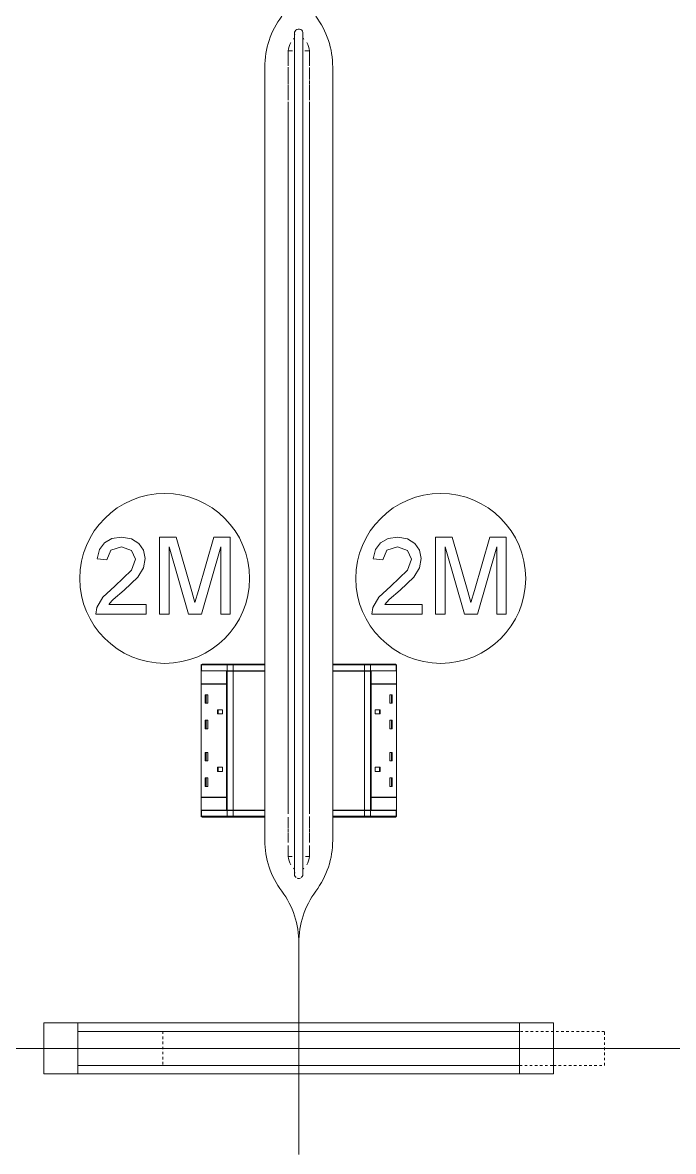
# Model space of a CAD drawing. Header units: millimetres. Extents: x 155927 to 295199, y -4084 to 97293.
# Drawn here: x 200926 to 201692, y 32705 to 34034 of the extents above; entities that cross this region are included whole.
import ezdxf

# ---------------------------------------------------------------- set-up
doc = ezdxf.new("R2010")
doc.units = ezdxf.units.MM
doc.header["$MEASUREMENT"] = 0
doc.linetypes.add('Dash', pattern=[6, 3, -3])
doc.layers.add('I-FURN', color=8, linetype='CONTINUOUS', lineweight=9)
doc.layers.add('I-FURN-HDLN', color=8, linetype='Dash', lineweight=9)

msp = doc.modelspace()

# ---------------------------------------------------------------- linework, layer by layer
at = {"layer": 'I-FURN'}
for p, q in [((201245.8, 34021.1), (201245.8, 34021.1)), ((201245.8, 34021.1), (201245.8, 34020.9)), ((201245.8, 34020.9), (201245.8, 34020.6)), ((201245.8, 34020.6), (201245.8, 34020.1)), ((201245.8, 34020.1), (201245.8, 34019.5)), ((201245.8, 34019.5), (201245.8, 34018.8)), ((201245.8, 34018.8), (201245.8, 34018)), ((201255.8, 34021), (201255.8, 34021.1)), ((201255.8, 34021.1), (201255.8, 34021.1)), ((201255.8, 34020.8), (201255.8, 34021)), ((201255.8, 34020.5), (201255.8, 34020.8)), ((201255.8, 34020), (201255.8, 34020.5)), ((201255.8, 34019.4), (201255.8, 34020)), ((201255.8, 34018.6), (201255.8, 34019.4)), ((201245.8, 34018), (201245.8, 34017)), ((201245.8, 34017), (201245.8, 34016)), ((201245.8, 34016), (201245.8, 34014.8)), ((201245.8, 34014.8), (201245.8, 34013.4)), ((201245.8, 34013.4), (201245.8, 34012)), ((201245.8, 34012), (201245.8, 34010.4)), ((201245.8, 34010.4), (201245.8, 34008.8)), ((201245.8, 34008.8), (201245.8, 34007)), ((201245.8, 34007), (201245.8, 34005.1)), ((201255.8, 34017.7), (201255.8, 34018.6)), ((201255.8, 34016.8), (201255.8, 34017.7)), ((201255.8, 34015.6), (201255.8, 34016.8)), ((201255.8, 34014.4), (201255.8, 34015.6)), ((201255.8, 34013.1), (201255.8, 34014.4)), ((201255.8, 34011.6), (201255.8, 34013.1)), ((201255.8, 34010), (201255.8, 34011.6)), ((201255.8, 34008.3), (201255.8, 34010)), ((201255.8, 34006.5), (201255.8, 34008.3)), ((201255.8, 34004.6), (201255.8, 34006.5)), ((201243.6, 34000.2), (201238.3, 34000.2)), ((201238.3, 33982.7), (201238.3, 34000.2)), ((201238.3, 33994.6), (201238.3, 33995.7)), ((201245.8, 34005.1), (201245.8, 34003.1)), ((201245.8, 34003.1), (201245.8, 34001.1)), ((201245.8, 34001.1), (201245.8, 33998.9)), ((201245.8, 33998.9), (201245.8, 33996.6)), ((201245.8, 33996.6), (201245.8, 33994.2)), ((201245.8, 33994.2), (201245.8, 33991.8)), ((201255.8, 34002.6), (201255.8, 34004.6)), ((201255.8, 34000.5), (201255.8, 34002.6)), ((201255.8, 33998.3), (201255.8, 34000.5)), ((201255.8, 33996), (201255.8, 33998.3)), ((201255.8, 33993.6), (201255.8, 33996)), ((201255.8, 33991.1), (201255.8, 33993.6)), ((201263.3, 34000.2), (201258.1, 34000.2)), ((201263.3, 34000.2), (201263.3, 33982.7)), ((201263.4, 33995.7), (201263.4, 33994.6)), ((201210.8, 33277.4), (201210.8, 33981.1)), ((201210.8, 33981.1), (201210.8, 33277.4)), ((201238.3, 33965.5), (201238.3, 33981.3)), ((201245.8, 33991.8), (201245.8, 33989.3)), ((201245.8, 33989.3), (201245.8, 33986.6)), ((201245.8, 33986.6), (201245.8, 33984)), ((201245.8, 33984), (201245.8, 33981.2)), ((201245.8, 33981.2), (201245.8, 33978.4)), ((201255.8, 33988.6), (201255.8, 33991.1)), ((201255.8, 33985.9), (201255.8, 33988.6)), ((201255.8, 33983.2), (201255.8, 33985.9)), ((201255.8, 33980.4), (201255.8, 33983.2)), ((201255.8, 33977.6), (201255.8, 33980.4)), ((201263.3, 33980.8), (201263.3, 33966.5)), ((201290.8, 33981.1), (201290.8, 33277.4)), ((201290.8, 33277.4), (201290.8, 33981.1)), ((201238.3, 33960.7), (201238.3, 33965.6)), ((201245.8, 33978.4), (201245.8, 33975.5)), ((201245.8, 33975.5), (201245.8, 33972.5)), ((201245.8, 33972.5), (201245.8, 33969.6)), ((201245.8, 33969.6), (201245.8, 33966.5)), ((201245.8, 33966.5), (201245.8, 33963.4)), ((201255.8, 33974.7), (201255.8, 33977.6)), ((201255.8, 33971.7), (201255.8, 33974.7)), ((201255.8, 33968.7), (201255.8, 33971.7)), ((201255.8, 33965.7), (201255.8, 33968.7)), ((201255.8, 33962.6), (201255.8, 33965.7)), ((201263.4, 33965.6), (201263.4, 33960.7)), ((201238.3, 33942.3), (201238.3, 33960)), ((201245.8, 33963.4), (201245.8, 33960.3)), ((201245.8, 33960.3), (201245.8, 33957.2)), ((201245.8, 33957.2), (201245.8, 33954)), ((201245.8, 33954), (201245.8, 33950.8)), ((201255.8, 33959.5), (201255.8, 33962.6)), ((201255.8, 33956.3), (201255.8, 33959.5)), ((201255.8, 33953.1), (201255.8, 33956.3)), ((201255.8, 33949.9), (201255.8, 33953.1)), ((201263.3, 33960), (201263.3, 33942.3)), ((201238.3, 33102.1), (201238.3, 33940.2)), ((201245.8, 33950.8), (201245.8, 33947.6)), ((201245.8, 33947.6), (201245.8, 33944.3)), ((201245.8, 33944.3), (201245.8, 33941.1)), ((201245.8, 33941.1), (201245.8, 33940.2)), ((201245.8, 33940.2), (201245.8, 33102.1)), ((201255.8, 33946.7), (201255.8, 33949.9)), ((201255.8, 33943.5), (201255.8, 33946.7)), ((201255.8, 33940.2), (201255.8, 33943.5)), ((201255.8, 33102.1), (201255.8, 33940.2)), ((201263.4, 33940.2), (201263.4, 33102.1)), ((201022.1, 33421.3), (201016.2, 33413.3)), ((201030.9, 33426.2), (201022.1, 33421.3)), ((201042.3, 33427.8), (201030.9, 33426.2)), ((201053.7, 33426), (201042.3, 33427.8)), ((201062.5, 33420.6), (201053.7, 33426)), ((201106.3, 33427.8), (201086.9, 33427.8)), ((201086.9, 33427.8), (201086.9, 33337.4)), ((201124.8, 33364.1), (201106.3, 33427.8)), ((201150.8, 33427.8), (201132.6, 33365.2)), ((201170.2, 33427.8), (201150.8, 33427.8)), ((201170.2, 33337.4), (201170.2, 33427.8)), ((201347.1, 33421.3), (201341.2, 33413.3)), ((201355.9, 33426.2), (201347.1, 33421.3)), ((201367.3, 33427.8), (201355.9, 33426.2)), ((201378.7, 33426), (201367.3, 33427.8)), ((201387.5, 33420.6), (201378.7, 33426)), ((201431.3, 33427.8), (201411.9, 33427.8)), ((201411.9, 33427.8), (201411.9, 33337.4)), ((201449.8, 33364.1), (201431.3, 33427.8)), ((201475.8, 33427.8), (201457.6, 33365.2)), ((201495.2, 33427.8), (201475.8, 33427.8)), ((201495.2, 33337.4), (201495.2, 33427.8)), ((201016.2, 33413.3), (201013.4, 33402.4)), ((201024.7, 33401), (201029.5, 33412.4)), ((201029.5, 33412.4), (201042, 33416.5)), ((201042, 33416.5), (201054, 33412.3)), ((201054, 33412.3), (201058.6, 33401.9)), ((201068.1, 33412.5), (201062.5, 33420.6)), ((201069.9, 33402.6), (201068.1, 33412.5)), ((201098.2, 33337.4), (201098.2, 33416.5)), ((201098.2, 33416.5), (201120.9, 33337.4)), ((201136.2, 33337.4), (201158.9, 33416.5)), ((201158.9, 33416.5), (201158.9, 33337.4)), ((201341.2, 33413.3), (201338.4, 33402.4)), ((201349.7, 33401), (201354.5, 33412.4)), ((201354.5, 33412.4), (201367, 33416.5)), ((201367, 33416.5), (201379, 33412.3)), ((201379, 33412.3), (201383.6, 33401.9)), ((201393.1, 33412.5), (201387.5, 33420.6)), ((201394.9, 33402.6), (201393.1, 33412.5)), ((201423.2, 33337.4), (201423.2, 33416.5)), ((201423.2, 33416.5), (201445.9, 33337.4)), ((201461.2, 33337.4), (201483.9, 33416.5)), ((201483.9, 33416.5), (201483.9, 33337.4)), ((201013.4, 33402.4), (201024.7, 33401)), ((201058.6, 33401.9), (201053.8, 33389.1)), ((201067.9, 33391.9), (201069.9, 33402.6)), ((201338.4, 33402.4), (201349.7, 33401)), ((201383.6, 33401.9), (201378.8, 33389.1)), ((201392.9, 33391.9), (201394.9, 33402.6)), ((201053.8, 33389.1), (201034.2, 33370.3)), ((201061.2, 33380.8), (201067.9, 33391.9)), ((201378.8, 33389.1), (201359.2, 33370.3)), ((201386.2, 33380.8), (201392.9, 33391.9)), ((201034.2, 33370.3), (201020.1, 33357.2)), ((201045.1, 33365.4), (201061.2, 33380.8)), ((201359.2, 33370.3), (201345.1, 33357.2)), ((201370.1, 33365.4), (201386.2, 33380.8)), ((201020.1, 33357.2), (201013.2, 33345.2)), ((201027.7, 33349.5), (201032.1, 33354.5)), ((201032.1, 33354.5), (201045.1, 33365.4)), ((201128.6, 33350.8), (201124.8, 33364.1)), ((201132.6, 33365.2), (201128.6, 33350.8)), ((201345.1, 33357.2), (201338.2, 33345.2)), ((201352, 33348.7), (201357.1, 33354.5)), ((201357.1, 33354.5), (201370.1, 33365.4)), ((201453.6, 33350.8), (201449.8, 33364.1)), ((201457.6, 33365.2), (201453.6, 33350.8)), ((201013.2, 33345.2), (201012, 33337.4)), ((201071.3, 33348.7), (201027, 33348.7)), ((201071.3, 33337.4), (201071.3, 33348.7)), ((201338.2, 33345.2), (201337, 33337.4)), ((201396.3, 33348.7), (201352, 33348.7)), ((201396.3, 33337.4), (201396.3, 33348.7)), ((201012, 33337.4), (201071.3, 33337.4)), ((201086.9, 33337.4), (201098.2, 33337.4)), ((201120.9, 33337.4), (201136.2, 33337.4)), ((201158.9, 33337.4), (201170.2, 33337.4)), ((201337, 33337.4), (201396.3, 33337.4)), ((201411.9, 33337.4), (201423.2, 33337.4)), ((201445.9, 33337.4), (201461.2, 33337.4)), ((201483.9, 33337.4), (201495.2, 33337.4)), ((201136, 33270.4), (201136, 33277.4)), ((201136.2, 33277.4), (201136, 33277.4)), ((201136, 33270.4), (201136, 33277.4)), ((201136, 33270.4), (201136, 33277.4)), ((201166.5, 33277.4), (201136.2, 33277.4)), ((201136.2, 33277.4), (201136.2, 33270.4)), ((201136.4, 33278.2), (201136.3, 33278.2)), ((201137, 33278.4), (201167.3, 33278.4)), ((201137, 33278.4), (201167.3, 33278.4)), ((201173.4, 33277.4), (201166.5, 33277.4)), ((201166.5, 33277.4), (201166.5, 33270.4)), ((201205.8, 33278.4), (201167.3, 33278.4)), ((201167.3, 33278.4), (201172.8, 33278.4)), ((201172.8, 33278.4), (201209.8, 33278.4)), ((201210.8, 33277.4), (201173.4, 33277.4)), ((201173.4, 33277.4), (201173.4, 33270.4)), ((201205.8, 33277.4), (201205.8, 33278.4)), ((201209.8, 33278.4), (201205.8, 33278.4)), ((201209.8, 33278.4), (201209.8, 33278.4)), ((201210.8, 33277.4), (201210.8, 33270.4)), ((201210.8, 33277.4), (201210.8, 33270.4)), ((201290.8, 33270.4), (201290.8, 33277.4)), ((201328.3, 33277.4), (201290.8, 33277.4)), ((201290.8, 33277.4), (201290.8, 33270.4)), ((201295.8, 33278.4), (201291.8, 33278.4)), ((201291.8, 33278.4), (201328.9, 33278.4)), ((201295.8, 33278.4), (201295.8, 33277.4)), ((201334.4, 33278.4), (201295.8, 33278.4)), ((201335.2, 33277.4), (201328.3, 33277.4)), ((201328.3, 33277.4), (201328.3, 33270.4)), ((201328.9, 33278.4), (201334.4, 33278.4)), ((201334.4, 33278.4), (201364.7, 33278.4)), ((201334.4, 33278.4), (201364.7, 33278.4)), ((201365.5, 33277.4), (201335.2, 33277.4)), ((201335.2, 33277.4), (201335.2, 33270.4)), ((201365.3, 33278.2), (201365.3, 33278.2)), ((201365.7, 33277.4), (201365.5, 33277.4)), ((201365.5, 33277.4), (201365.5, 33270.4)), ((201365.7, 33277.4), (201365.7, 33270.4)), ((201365.7, 33277.4), (201365.7, 33270.4)), ((201365.7, 33270.4), (201365.7, 33277.4)), ((201135.8, 33270.4), (201135.8, 33255.4)), ((201165.6, 33270.4), (201135.8, 33270.4)), ((201136.2, 33270.4), (201136, 33270.4)), ((201136, 33106.4), (201136, 33270.3)), ((201166.5, 33270.4), (201136.2, 33270.4)), ((201165.6, 33255.4), (201165.6, 33270.4)), ((201165.6, 33270.4), (201168.1, 33270.4)), ((201165.8, 33270.3), (201165.8, 33255.4)), ((201166.5, 33270.3), (201165.8, 33270.3)), ((201173.4, 33270.4), (201166.5, 33270.4)), ((201166.5, 33270.3), (201173.4, 33270.3)), ((201166.5, 33106.4), (201166.5, 33270.3)), ((201210.8, 33270.4), (201173.4, 33270.4)), ((201173.4, 33270.3), (201210.8, 33270.3)), ((201173.4, 33106.4), (201173.4, 33270.3)), ((201210.8, 33270.3), (201210.8, 33106.4)), ((201210.8, 33106.4), (201210.8, 33270.3)), ((201328.3, 33270.4), (201290.8, 33270.4)), ((201290.8, 33106.4), (201290.8, 33270.3)), ((201290.8, 33270.3), (201290.8, 33106.4)), ((201290.8, 33270.3), (201328.3, 33270.3)), ((201335.2, 33270.4), (201328.3, 33270.4)), ((201328.3, 33270.3), (201328.3, 33106.4)), ((201328.3, 33270.3), (201335.2, 33270.3)), ((201365.5, 33270.4), (201335.2, 33270.4)), ((201335.2, 33270.3), (201335.2, 33106.4)), ((201335.8, 33270.3), (201335.2, 33270.3)), ((201335.8, 33255.4), (201335.8, 33270.3)), ((201336, 33270.4), (201336, 33255.4)), ((201365.9, 33270.4), (201336, 33270.4)), ((201365.7, 33270.4), (201365.5, 33270.4)), ((201365.7, 33270.3), (201365.7, 33106.4)), ((201365.9, 33255.4), (201365.9, 33270.4)), ((201135.8, 33255.4), (201165.6, 33255.4)), ((201135.8, 33254.9), (201135.8, 33121.9)), ((201135.8, 33254.9), (201165.6, 33254.9)), ((201136.2, 33255.4), (201136.2, 33254.9)), ((201165.6, 33121.9), (201165.6, 33254.9)), ((201165.8, 33254.9), (201165.8, 33121.9)), ((201335.8, 33121.9), (201335.8, 33254.9)), ((201336, 33255.4), (201365.9, 33255.4)), ((201336, 33254.9), (201336, 33121.9)), ((201365.9, 33254.9), (201336, 33254.9)), ((201365.5, 33254.9), (201365.5, 33255.4)), ((201365.9, 33121.9), (201365.9, 33254.9)), ((201140.8, 33242.3), (201143.7, 33242.3)), ((201140.8, 33232.3), (201140.8, 33242.3)), ((201141.6, 33232.3), (201141.6, 33242.3)), ((201143.7, 33232.3), (201143.7, 33242.3)), ((201360.8, 33242.3), (201358, 33242.3)), ((201358, 33242.3), (201358, 33232.3)), ((201360.1, 33242.3), (201360.1, 33232.3)), ((201360.8, 33242.3), (201360.8, 33232.3)), ((201140.8, 33232.3), (201143.7, 33232.3)), ((201155.2, 33224.8), (201160.9, 33224.8)), ((201155.2, 33219.8), (201155.2, 33224.8)), ((201155.9, 33219.8), (201155.9, 33224.8)), ((201160.9, 33219.8), (201160.9, 33224.8)), ((201340.8, 33219.8), (201340.8, 33224.8)), ((201340.8, 33224.8), (201346.5, 33224.8)), ((201345.8, 33224.8), (201345.8, 33219.8)), ((201346.5, 33224.8), (201346.5, 33219.8)), ((201360.8, 33232.3), (201358, 33232.3)), ((201140.8, 33212.3), (201143.7, 33212.3)), ((201140.8, 33202.3), (201140.8, 33212.3)), ((201141.6, 33202.3), (201141.6, 33212.3)), ((201143.7, 33202.3), (201143.7, 33212.3)), ((201155.2, 33219.8), (201160.9, 33219.8)), ((201346.5, 33219.8), (201340.8, 33219.8)), ((201360.8, 33212.3), (201358, 33212.3)), ((201358, 33212.3), (201358, 33202.3)), ((201360.1, 33212.3), (201360.1, 33202.3)), ((201360.8, 33212.3), (201360.8, 33202.3)), ((201140.8, 33202.3), (201143.7, 33202.3)), ((201360.8, 33202.3), (201358, 33202.3)), ((201140.8, 33174.5), (201143.7, 33174.5)), ((201140.8, 33164.5), (201140.8, 33174.5)), ((201141.6, 33164.5), (201141.6, 33174.5)), ((201143.7, 33164.5), (201143.7, 33174.5)), ((201360.8, 33174.5), (201358, 33174.5)), ((201358, 33174.5), (201358, 33164.5)), ((201360.1, 33174.5), (201360.1, 33164.5)), ((201360.8, 33174.5), (201360.8, 33164.5)), ((201140.8, 33164.5), (201143.7, 33164.5)), ((201155.2, 33157), (201160.9, 33157)), ((201155.2, 33152), (201155.2, 33157)), ((201155.9, 33152), (201155.9, 33157)), ((201160.9, 33157), (201160.9, 33152)), ((201346.5, 33157), (201340.8, 33157)), ((201340.8, 33157), (201340.8, 33152)), ((201345.8, 33157), (201345.8, 33152)), ((201346.5, 33157), (201346.5, 33152)), ((201360.8, 33164.5), (201358, 33164.5)), ((201140.8, 33144.5), (201143.7, 33144.5)), ((201140.8, 33134.5), (201140.8, 33144.5)), ((201141.6, 33134.5), (201141.6, 33144.5)), ((201143.7, 33134.5), (201143.7, 33144.5)), ((201160.9, 33152), (201155.2, 33152)), ((201346.5, 33152), (201340.8, 33152)), ((201360.8, 33144.5), (201358, 33144.5)), ((201358, 33144.5), (201358, 33134.5)), ((201360.1, 33144.5), (201360.1, 33134.5)), ((201360.8, 33144.5), (201360.8, 33134.5)), ((201140.8, 33134.5), (201143.7, 33134.5)), ((201360.8, 33134.5), (201358, 33134.5)), ((201135.8, 33121.9), (201165.6, 33121.9)), ((201165.6, 33121.4), (201135.8, 33121.4)), ((201135.8, 33121.4), (201135.8, 33106.4)), ((201136.2, 33121.9), (201136.2, 33121.4)), ((201165.6, 33106.4), (201165.6, 33121.4)), ((201165.8, 33121.4), (201165.8, 33106.4)), ((201335.8, 33106.4), (201335.8, 33121.4)), ((201365.9, 33121.9), (201336, 33121.9)), ((201336, 33121.4), (201336, 33106.4)), ((201365.9, 33121.4), (201336, 33121.4)), ((201365.5, 33121.4), (201365.5, 33121.9)), ((201365.9, 33106.4), (201365.9, 33121.4)), ((201135.8, 33106.4), (201165.6, 33106.4)), ((201136, 33099.3), (201136, 33106.3)), ((201136, 33099.3), (201136, 33106.3)), ((201136, 33106.3), (201136, 33099.3)), ((201136, 33106.3), (201136.2, 33106.3)), ((201136.2, 33099.3), (201136.2, 33106.3)), ((201136.2, 33106.3), (201166.5, 33106.3)), ((201165.8, 33106.4), (201166.5, 33106.4)), ((201173.4, 33106.4), (201166.5, 33106.4)), ((201166.5, 33099.3), (201166.5, 33106.3)), ((201166.5, 33106.3), (201173.4, 33106.3)), ((201210.8, 33106.4), (201173.4, 33106.4)), ((201173.4, 33099.3), (201173.4, 33106.3)), ((201173.4, 33106.3), (201210.8, 33106.3)), ((201210.8, 33106.3), (201210.8, 33099.3)), ((201210.8, 33099.3), (201210.8, 33106.3)), ((201245.8, 33102.1), (201245.8, 33099.2)), ((201255.8, 33101.3), (201255.8, 33102.1)), ((201328.3, 33106.4), (201290.8, 33106.4)), ((201290.8, 33099.3), (201290.8, 33106.3)), ((201290.8, 33099.3), (201290.8, 33106.3)), ((201290.8, 33106.3), (201328.3, 33106.3)), ((201335.2, 33106.4), (201328.3, 33106.4)), ((201328.3, 33099.3), (201328.3, 33106.3)), ((201328.3, 33106.3), (201335.2, 33106.3)), ((201336, 33106.4), (201333.6, 33106.4)), ((201335.2, 33106.4), (201335.8, 33106.4)), ((201335.2, 33099.3), (201335.2, 33106.3)), ((201335.2, 33106.3), (201365.5, 33106.3)), ((201336, 33106.4), (201365.9, 33106.4)), ((201365.5, 33099.3), (201365.5, 33106.3)), ((201365.5, 33106.3), (201365.7, 33106.3)), ((201365.7, 33106.3), (201365.7, 33099.3)), ((201365.7, 33106.3), (201365.7, 33099.3)), ((201365.7, 33106.3), (201365.7, 33099.3)), ((201136, 33099.3), (201136.2, 33099.3)), ((201136.2, 33099.3), (201166.5, 33099.3)), ((201136.3, 33098.6), (201136.4, 33098.6)), ((201167.3, 33098.3), (201137, 33098.3)), ((201167.3, 33098.3), (201137, 33098.3)), ((201166.5, 33099.3), (201173.4, 33099.3)), ((201167.3, 33098.3), (201205.8, 33098.3)), ((201172.8, 33098.3), (201167.3, 33098.3)), ((201209.8, 33098.3), (201172.8, 33098.3)), ((201173.4, 33099.3), (201210.8, 33099.3)), ((201205.8, 33098.3), (201205.8, 33099.3)), ((201205.8, 33098.3), (201209.8, 33098.3)), ((201210.8, 33071.1), (201210.8, 33099.3)), ((201210.8, 33099.3), (201210.8, 33071.1)), ((201238.3, 33085.9), (201238.3, 33098.1)), ((201245.8, 33099.2), (201245.8, 33096.4)), ((201245.8, 33096.4), (201245.8, 33093.6)), ((201245.8, 33093.6), (201245.8, 33090.8)), ((201245.8, 33090.8), (201245.8, 33088)), ((201255.8, 33098.5), (201255.8, 33101.3)), ((201255.8, 33095.6), (201255.8, 33098.5)), ((201255.8, 33092.8), (201255.8, 33095.6)), ((201255.8, 33090), (201255.8, 33092.8)), ((201255.8, 33087.2), (201255.8, 33090)), ((201263.3, 33099.1), (201263.3, 33085.9)), ((201290.8, 33099.3), (201290.8, 33071.1)), ((201290.8, 33071.1), (201290.8, 33099.3)), ((201290.8, 33099.3), (201328.3, 33099.3)), ((201291.8, 33098.3), (201291.8, 33098.3)), ((201328.9, 33098.3), (201291.8, 33098.3)), ((201291.8, 33098.3), (201295.8, 33098.3)), ((201295.8, 33099.3), (201295.8, 33098.3)), ((201295.8, 33098.3), (201334.4, 33098.3)), ((201328.3, 33099.3), (201335.2, 33099.3)), ((201334.4, 33098.3), (201328.9, 33098.3)), ((201364.7, 33098.3), (201334.4, 33098.3)), ((201364.7, 33098.3), (201334.4, 33098.3)), ((201335.2, 33099.3), (201365.5, 33099.3)), ((201365.3, 33098.5), (201365.3, 33098.6)), ((201365.5, 33099.3), (201365.7, 33099.3)), ((201238.3, 33080.9), (201238.3, 33085)), ((201238.3, 33068.6), (201238.3, 33080.1)), ((201245.8, 33088), (201245.8, 33085.2)), ((201245.8, 33085.2), (201245.8, 33082.5)), ((201245.8, 33082.5), (201245.8, 33079.7)), ((201245.8, 33079.7), (201245.8, 33077.1)), ((201245.8, 33077.1), (201245.8, 33074.4)), ((201255.8, 33084.5), (201255.8, 33087.2)), ((201255.8, 33081.7), (201255.8, 33084.5)), ((201255.8, 33079), (201255.8, 33081.7)), ((201255.8, 33076.4), (201255.8, 33079)), ((201255.8, 33073.7), (201255.8, 33076.4)), ((201263.3, 33080.1), (201263.3, 33068.6)), ((201263.4, 33085), (201263.4, 33080.9)), ((201238.3, 33057.1), (201238.3, 33065.1)), ((201245.8, 33074.4), (201245.8, 33071.9)), ((201245.8, 33071.9), (201245.8, 33069.3)), ((201245.8, 33069.3), (201245.8, 33066.8)), ((201245.8, 33066.8), (201245.8, 33064.4)), ((201245.8, 33064.4), (201245.8, 33062)), ((201245.8, 33062), (201245.8, 33059.7)), ((201255.8, 33071.2), (201255.8, 33073.7)), ((201255.8, 33068.6), (201255.8, 33071.2)), ((201255.8, 33066.2), (201255.8, 33068.6)), ((201255.8, 33063.7), (201255.8, 33066.2)), ((201255.8, 33061.4), (201255.8, 33063.7)), ((201263.3, 33065.1), (201263.3, 33057.1)), ((201238.3, 33055.9), (201238.3, 33056.8)), ((201238.3, 33052.1), (201238.3, 33055.5)), ((201238.3, 33052.1), (201242.9, 33052.1)), ((201245.8, 33059.7), (201245.8, 33057.5)), ((201245.8, 33057.5), (201245.8, 33055.3)), ((201245.8, 33055.3), (201245.8, 33053.2)), ((201245.8, 33053.2), (201245.8, 33051.2)), ((201245.8, 33051.2), (201245.8, 33049.3)), ((201245.8, 33049.3), (201245.8, 33047.4)), ((201255.8, 33059.1), (201255.8, 33061.4)), ((201255.8, 33056.9), (201255.8, 33059.1)), ((201255.8, 33054.7), (201255.8, 33056.9)), ((201255.8, 33052.7), (201255.8, 33054.7)), ((201255.8, 33050.7), (201255.8, 33052.7)), ((201255.8, 33048.7), (201255.8, 33050.7)), ((201255.8, 33046.9), (201255.8, 33048.7)), ((201258.8, 33052.1), (201263.3, 33052.1)), ((201263.3, 33055.5), (201263.3, 33052.1)), ((201263.4, 33056.8), (201263.4, 33055.9)), ((201245.8, 33047.4), (201245.8, 33045.6)), ((201245.8, 33045.6), (201245.8, 33044)), ((201245.8, 33044), (201245.8, 33042.4)), ((201245.8, 33042.4), (201245.8, 33040.9)), ((201245.8, 33040.9), (201245.8, 33039.5)), ((201245.8, 33039.5), (201245.8, 33038.2)), ((201245.8, 33038.2), (201245.8, 33037)), ((201245.8, 33037), (201245.8, 33036)), ((201245.8, 33036), (201245.8, 33035)), ((201255.8, 33045.2), (201255.8, 33046.9)), ((201255.8, 33043.5), (201255.8, 33045.2)), ((201255.8, 33042), (201255.8, 33043.5)), ((201255.8, 33040.5), (201255.8, 33042)), ((201255.8, 33039.2), (201255.8, 33040.5)), ((201255.8, 33037.9), (201255.8, 33039.2)), ((201255.8, 33036.7), (201255.8, 33037.9)), ((201255.8, 33035.7), (201255.8, 33036.7)), ((201255.8, 33034.7), (201255.8, 33035.7)), ((201245.8, 33035), (201245.8, 33034.1)), ((201245.8, 33034.1), (201245.8, 33033.4)), ((201245.8, 33033.4), (201245.8, 33032.7)), ((201245.8, 33032.7), (201245.8, 33032.2)), ((201245.8, 33032.2), (201245.8, 33031.8)), ((201245.8, 33031.8), (201245.8, 33031.4)), ((201245.8, 33031.4), (201245.8, 33031.2)), ((201245.8, 33031.2), (201245.8, 33031.1)), ((201245.8, 33031.1), (201245.8, 33031.1)), ((201255.8, 33033.9), (201255.8, 33034.7)), ((201255.8, 33033.2), (201255.8, 33033.9)), ((201255.8, 33032.6), (201255.8, 33033.2)), ((201255.8, 33032.1), (201255.8, 33032.6)), ((201255.8, 33031.7), (201255.8, 33032.1)), ((201255.8, 33031.4), (201255.8, 33031.7)), ((201255.8, 33031.2), (201255.8, 33031.4)), ((201255.8, 33031.1), (201255.8, 33031.2)), ((201250.8, 32950), (201250.8, 32826.1)), ((201250.8, 32826.1), (201250.8, 32950)), ((201250.8, 32826.1), (201250.8, 32950)), ((201250.8, 32950), (201250.8, 32826.1)), ((200990.8, 32856.1), (200950.8, 32856.1)), ((200950.8, 32856.1), (201550.8, 32856.1)), ((200950.8, 32856.1), (200950.8, 32796.1)), ((200950.8, 32856.1), (200950.8, 32796.1)), ((201510.8, 32856.1), (200990.8, 32856.1)), ((200990.8, 32856.1), (200990.8, 32846.1)), ((200990.8, 32856.1), (200990.8, 32796.1)), ((201550.8, 32856.1), (201510.8, 32856.1)), ((201510.8, 32856.1), (201510.8, 32796.1)), ((201510.8, 32856.1), (201510.8, 32846.1)), ((201550.8, 32796.1), (201550.8, 32856.1)), ((201550.8, 32856.1), (201550.8, 32796.1)), ((201510.8, 32846.1), (200990.8, 32846.1)), ((200990.8, 32846.1), (200990.8, 32806.1)), ((201510.8, 32806.1), (201510.8, 32846.1)), ((200450.8, 32826.1), (201250.8, 32826.1)), ((201250.8, 32826.1), (200450.8, 32826.1)), ((201250.8, 32826.1), (200450.8, 32826.1)), ((200450.8, 32826.1), (201250.8, 32826.1)), ((201250.8, 32826.1), (202050.8, 32826.1)), ((202050.8, 32826.1), (201250.8, 32826.1)), ((202050.8, 32826.1), (201250.8, 32826.1)), ((201250.8, 32826.1), (201250.8, 32701.1)), ((201250.8, 32701.1), (201250.8, 32826.1)), ((201250.8, 32826.1), (202050.8, 32826.1)), ((201250.8, 32701.1), (201250.8, 32826.1)), ((201250.8, 32826.1), (201250.8, 32701.1)), ((200990.8, 32806.1), (200990.8, 32796.1)), ((200990.8, 32806.1), (201510.8, 32806.1)), ((201510.8, 32806.1), (201510.8, 32796.1)), ((201550.8, 32796.1), (200950.8, 32796.1)), ((200950.8, 32796.1), (200990.8, 32796.1)), ((200990.8, 32796.1), (201510.8, 32796.1)), ((201510.8, 32796.1), (201550.8, 32796.1))]:
    msp.add_line(p, q, dxfattribs=at)
at = {"layer": 'I-FURN', "flags": 128}
for points in [[(201136.1, 33277.9), (201136.1, 33277.9), (201136.1, 33277.9), (201136.1, 33277.8), (201136.1, 33277.8), (201136, 33277.8), (201136, 33277.7), (201136, 33277.7), (201136, 33277.7), (201136, 33277.6), (201136, 33277.6), (201136, 33277.5), (201136, 33277.5), (201136, 33277.5), (201136, 33277.4)], [(201167.3, 33278.4), (201167.4, 33278.4), (201167.5, 33278.4), (201167.6, 33278.4), (201167.7, 33278.4), (201167.8, 33278.4), (201167.9, 33278.4), (201168, 33278.4), (201168.2, 33278.4), (201168.3, 33278.4), (201168.4, 33278.4), (201168.6, 33278.4), (201168.7, 33278.4), (201168.8, 33278.4), (201169, 33278.4), (201169.1, 33278.4), (201169.3, 33278.4), (201169.4, 33278.4), (201169.6, 33278.4), (201169.8, 33278.4), (201169.9, 33278.4), (201170.1, 33278.4), (201170.2, 33278.4), (201170.4, 33278.4), (201170.6, 33278.4), (201170.7, 33278.4), (201170.9, 33278.4), (201171, 33278.4), (201171.2, 33278.4), (201171.3, 33278.4), (201171.5, 33278.4), (201171.7, 33278.4), (201171.8, 33278.4), (201172, 33278.4), (201172.1, 33278.4), (201172.3, 33278.4), (201172.4, 33278.4), (201172.5, 33278.4), (201172.7, 33278.4), (201172.8, 33278.4)], [(201172.8, 33278.4), (201175.6, 33278.4), (201178.3, 33278.4), (201180.9, 33278.4), (201183.4, 33278.4), (201185.9, 33278.4), (201188.2, 33278.4), (201190.4, 33278.4), (201192.5, 33278.4), (201194.6, 33278.4), (201196.5, 33278.4), (201198.2, 33278.4), (201199.9, 33278.4), (201201.5, 33278.4), (201202.9, 33278.4), (201204.2, 33278.4), (201205.4, 33278.4), (201206.4, 33278.4), (201207.3, 33278.4), (201208.1, 33278.4), (201208.8, 33278.4), (201209.3, 33278.4), (201209.6, 33278.4), (201209.8, 33278.4)], [(201209.8, 33278.4), (201209.8, 33278.4), (201209.8, 33278.4), (201209.8, 33278.4), (201209.8, 33278.4), (201209.8, 33278.4), (201209.7, 33278.4), (201209.7, 33278.4), (201209.6, 33278.4), (201209.6, 33278.4), (201209.5, 33278.4), (201209.5, 33278.4), (201209.4, 33278.4), (201209.3, 33278.4), (201209.2, 33278.4), (201209.1, 33278.4), (201209, 33278.4), (201209, 33278.4), (201208.8, 33278.4), (201208.7, 33278.4), (201208.6, 33278.4), (201208.5, 33278.4), (201208.4, 33278.4), (201208.3, 33278.4), (201208.1, 33278.4), (201208, 33278.4), (201207.9, 33278.4), (201207.7, 33278.4), (201207.6, 33278.4), (201207.4, 33278.4), (201207.3, 33278.4), (201207.1, 33278.4), (201207, 33278.4), (201206.8, 33278.4), (201206.7, 33278.4), (201206.5, 33278.4), (201206.4, 33278.4), (201206.2, 33278.4), (201206, 33278.4), (201205.9, 33278.4), (201205.8, 33278.4)], [(201210.8, 33277.4), (201210.8, 33277.5), (201210.8, 33277.5), (201210.8, 33277.6), (201210.8, 33277.6), (201210.8, 33277.6), (201210.8, 33277.7), (201210.8, 33277.7), (201210.8, 33277.8), (201210.8, 33277.8), (201210.8, 33277.8), (201210.7, 33277.9), (201210.7, 33277.9), (201210.7, 33277.9), (201210.7, 33278), (201210.7, 33278), (201210.6, 33278), (201210.6, 33278.1), (201210.6, 33278.1), (201210.6, 33278.1), (201210.5, 33278.2), (201210.5, 33278.2), (201210.5, 33278.2), (201210.4, 33278.2), (201210.4, 33278.3), (201210.4, 33278.3), (201210.3, 33278.3), (201210.3, 33278.3), (201210.3, 33278.3), (201210.2, 33278.4), (201210.2, 33278.4), (201210.2, 33278.4), (201210.1, 33278.4), (201210.1, 33278.4), (201210.1, 33278.4), (201210, 33278.4), (201210, 33278.4), (201209.9, 33278.4), (201209.9, 33278.4), (201209.9, 33278.4), (201209.8, 33278.4)], [(201291.8, 33278.4), (201291.8, 33278.4), (201291.7, 33278.4), (201291.7, 33278.4), (201291.7, 33278.4), (201291.6, 33278.4), (201291.6, 33278.4), (201291.5, 33278.4), (201291.5, 33278.4), (201291.5, 33278.4), (201291.4, 33278.4), (201291.4, 33278.3), (201291.4, 33278.3), (201291.3, 33278.3), (201291.3, 33278.3), (201291.3, 33278.3), (201291.2, 33278.2), (201291.2, 33278.2), (201291.2, 33278.2), (201291.1, 33278.2), (201291.1, 33278.1), (201291.1, 33278.1), (201291.1, 33278.1), (201291, 33278), (201291, 33278), (201291, 33278), (201291, 33277.9), (201290.9, 33277.9), (201290.9, 33277.9), (201290.9, 33277.8), (201290.9, 33277.8), (201290.9, 33277.8), (201290.9, 33277.7), (201290.9, 33277.7), (201290.8, 33277.7), (201290.8, 33277.6), (201290.8, 33277.6), (201290.8, 33277.5), (201290.8, 33277.5), (201290.8, 33277.5), (201290.8, 33277.4)], [(201295.8, 33278.4), (201295.7, 33278.4), (201295.5, 33278.4), (201295.3, 33278.4), (201295.2, 33278.4), (201295, 33278.4), (201294.9, 33278.4), (201294.7, 33278.4), (201294.6, 33278.4), (201294.4, 33278.4), (201294.3, 33278.4), (201294.1, 33278.4), (201294, 33278.4), (201293.8, 33278.4), (201293.7, 33278.4), (201293.6, 33278.4), (201293.4, 33278.4), (201293.3, 33278.4), (201293.2, 33278.4), (201293.1, 33278.4), (201293, 33278.4), (201292.8, 33278.4), (201292.7, 33278.4), (201292.6, 33278.4), (201292.5, 33278.4), (201292.5, 33278.4), (201292.4, 33278.4), (201292.3, 33278.4), (201292.2, 33278.4), (201292.2, 33278.4), (201292.1, 33278.4), (201292, 33278.4), (201292, 33278.4), (201291.9, 33278.4), (201291.9, 33278.4), (201291.9, 33278.4), (201291.9, 33278.4), (201291.8, 33278.4), (201291.8, 33278.4), (201291.8, 33278.4)], [(201291.8, 33278.4), (201291.8, 33278.4), (201291.8, 33278.4)], [(201291.8, 33278.4), (201292.1, 33278.4), (201292.5, 33278.4), (201293.1, 33278.4), (201293.8, 33278.4), (201294.6, 33278.4), (201295.5, 33278.4), (201296.6, 33278.4), (201297.8, 33278.4), (201299.1, 33278.4), (201300.6, 33278.4), (201302.2, 33278.4), (201303.9, 33278.4), (201305.7, 33278.4), (201307.6, 33278.4), (201309.7, 33278.4), (201311.8, 33278.4), (201314.1, 33278.4), (201316.4, 33278.4), (201318.9, 33278.4), (201321.5, 33278.4), (201324.1, 33278.4), (201326.8, 33278.4), (201328.9, 33278.4)], [(201328.9, 33278.4), (201329, 33278.4), (201329.1, 33278.4), (201329.3, 33278.4), (201329.4, 33278.4), (201329.6, 33278.4), (201329.7, 33278.4), (201329.9, 33278.4), (201330, 33278.4), (201330.2, 33278.4), (201330.3, 33278.4), (201330.5, 33278.4), (201330.6, 33278.4), (201330.8, 33278.4), (201331, 33278.4), (201331.1, 33278.4), (201331.3, 33278.4), (201331.4, 33278.4), (201331.6, 33278.4), (201331.7, 33278.4), (201331.9, 33278.4), (201332.1, 33278.4), (201332.2, 33278.4), (201332.4, 33278.4), (201332.5, 33278.4), (201332.7, 33278.4), (201332.8, 33278.4), (201333, 33278.4), (201333.1, 33278.4), (201333.2, 33278.4), (201333.4, 33278.4), (201333.5, 33278.4), (201333.6, 33278.4), (201333.8, 33278.4), (201333.9, 33278.4), (201334, 33278.4), (201334.1, 33278.4), (201334.2, 33278.4), (201334.3, 33278.4), (201334.4, 33278.4)], [(201365.7, 33277.4), (201365.7, 33277.5), (201365.7, 33277.5), (201365.7, 33277.6), (201365.7, 33277.6), (201365.6, 33277.6), (201365.6, 33277.7), (201365.6, 33277.7), (201365.6, 33277.8), (201365.6, 33277.8), (201365.6, 33277.8), (201365.6, 33277.9), (201365.6, 33277.9), (201365.5, 33277.9)], [(201136, 33099.3), (201136, 33099.3), (201136, 33099.2), (201136, 33099.2), (201136, 33099.2), (201136, 33099.1), (201136, 33099.1), (201136, 33099), (201136, 33099), (201136.1, 33099), (201136.1, 33098.9), (201136.1, 33098.9), (201136.1, 33098.9), (201136.1, 33098.8)], [(201172.8, 33098.3), (201172.7, 33098.3), (201172.5, 33098.3), (201172.4, 33098.3), (201172.3, 33098.3), (201172.1, 33098.3), (201172, 33098.3), (201171.8, 33098.3), (201171.7, 33098.3), (201171.5, 33098.3), (201171.3, 33098.3), (201171.2, 33098.3), (201171, 33098.3), (201170.9, 33098.3), (201170.7, 33098.3), (201170.6, 33098.3), (201170.4, 33098.3), (201170.2, 33098.3), (201170.1, 33098.3), (201169.9, 33098.3), (201169.8, 33098.3), (201169.6, 33098.3), (201169.4, 33098.3), (201169.3, 33098.3), (201169.1, 33098.3), (201169, 33098.3), (201168.8, 33098.3), (201168.7, 33098.3), (201168.6, 33098.3), (201168.4, 33098.3), (201168.3, 33098.3), (201168.2, 33098.3), (201168, 33098.3), (201167.9, 33098.3), (201167.8, 33098.3), (201167.7, 33098.3), (201167.6, 33098.3), (201167.5, 33098.3), (201167.4, 33098.3), (201167.3, 33098.3)], [(201209.8, 33098.3), (201209.6, 33098.3), (201209.1, 33098.3), (201208.6, 33098.3), (201207.9, 33098.3), (201207.1, 33098.3), (201206.1, 33098.3), (201205.1, 33098.3), (201203.9, 33098.3), (201202.5, 33098.3), (201201.1, 33098.3), (201199.5, 33098.3), (201197.8, 33098.3), (201196, 33098.3), (201194, 33098.3), (201192, 33098.3), (201189.8, 33098.3), (201187.6, 33098.3), (201185.2, 33098.3), (201182.8, 33098.3), (201180.2, 33098.3), (201177.6, 33098.3), (201174.9, 33098.3), (201172.8, 33098.3)], [(201205.8, 33098.3), (201206, 33098.3), (201206.2, 33098.3), (201206.3, 33098.3), (201206.5, 33098.3), (201206.6, 33098.3), (201206.8, 33098.3), (201206.9, 33098.3), (201207.1, 33098.3), (201207.3, 33098.3), (201207.4, 33098.3), (201207.5, 33098.3), (201207.7, 33098.3), (201207.8, 33098.3), (201208, 33098.3), (201208.1, 33098.3), (201208.2, 33098.3), (201208.4, 33098.3), (201208.5, 33098.3), (201208.6, 33098.3), (201208.7, 33098.3), (201208.8, 33098.3), (201208.9, 33098.3), (201209, 33098.3), (201209.1, 33098.3), (201209.2, 33098.3), (201209.3, 33098.3), (201209.4, 33098.3), (201209.4, 33098.3), (201209.5, 33098.3), (201209.6, 33098.3), (201209.6, 33098.3), (201209.7, 33098.3), (201209.7, 33098.3), (201209.8, 33098.3), (201209.8, 33098.3), (201209.8, 33098.3), (201209.8, 33098.3), (201209.8, 33098.3), (201209.8, 33098.3)], [(201209.8, 33098.3), (201209.9, 33098.3), (201209.9, 33098.3), (201210, 33098.3), (201210, 33098.3), (201210, 33098.3), (201210.1, 33098.3), (201210.1, 33098.4), (201210.2, 33098.4), (201210.2, 33098.4), (201210.2, 33098.4), (201210.3, 33098.4), (201210.3, 33098.4), (201210.3, 33098.5), (201210.4, 33098.5), (201210.4, 33098.5), (201210.4, 33098.5), (201210.5, 33098.5), (201210.5, 33098.6), (201210.5, 33098.6), (201210.6, 33098.6), (201210.6, 33098.7), (201210.6, 33098.7), (201210.6, 33098.7), (201210.7, 33098.7), (201210.7, 33098.8), (201210.7, 33098.8), (201210.7, 33098.8), (201210.7, 33098.9), (201210.8, 33098.9), (201210.8, 33099), (201210.8, 33099), (201210.8, 33099), (201210.8, 33099.1), (201210.8, 33099.1), (201210.8, 33099.2), (201210.8, 33099.2), (201210.8, 33099.2), (201210.8, 33099.3), (201210.8, 33099.3), (201210.8, 33099.3)], [(201209.8, 33098.3), (201209.8, 33098.3), (201209.8, 33098.3)], [(201290.8, 33099.3), (201290.8, 33099.3), (201290.8, 33099.2), (201290.8, 33099.2), (201290.8, 33099.2), (201290.8, 33099.1), (201290.9, 33099.1), (201290.9, 33099), (201290.9, 33099), (201290.9, 33099), (201290.9, 33098.9), (201290.9, 33098.9), (201290.9, 33098.9), (201291, 33098.8), (201291, 33098.8), (201291, 33098.8), (201291, 33098.7), (201291, 33098.7), (201291.1, 33098.7), (201291.1, 33098.6), (201291.1, 33098.6), (201291.2, 33098.6), (201291.2, 33098.6), (201291.2, 33098.5), (201291.2, 33098.5), (201291.3, 33098.5), (201291.3, 33098.5), (201291.4, 33098.4), (201291.4, 33098.4), (201291.4, 33098.4), (201291.5, 33098.4), (201291.5, 33098.4), (201291.5, 33098.4), (201291.6, 33098.4), (201291.6, 33098.3), (201291.7, 33098.3), (201291.7, 33098.3), (201291.7, 33098.3), (201291.8, 33098.3), (201291.8, 33098.3), (201291.8, 33098.3)], [(201328.9, 33098.3), (201326.1, 33098.3), (201323.4, 33098.3), (201320.8, 33098.3), (201318.2, 33098.3), (201315.8, 33098.3), (201313.5, 33098.3), (201311.3, 33098.3), (201309.1, 33098.3), (201307.1, 33098.3), (201305.2, 33098.3), (201303.4, 33098.3), (201301.8, 33098.3), (201300.2, 33098.3), (201298.8, 33098.3), (201297.5, 33098.3), (201296.3, 33098.3), (201295.3, 33098.3), (201294.3, 33098.3), (201293.6, 33098.3), (201292.9, 33098.3), (201292.4, 33098.3), (201292, 33098.3), (201291.8, 33098.3)], [(201291.8, 33098.3), (201291.8, 33098.3), (201291.8, 33098.3), (201291.9, 33098.3), (201291.9, 33098.3), (201291.9, 33098.3), (201291.9, 33098.3), (201292, 33098.3), (201292, 33098.3), (201292.1, 33098.3), (201292.1, 33098.3), (201292.2, 33098.3), (201292.3, 33098.3), (201292.4, 33098.3), (201292.4, 33098.3), (201292.5, 33098.3), (201292.6, 33098.3), (201292.7, 33098.3), (201292.8, 33098.3), (201292.9, 33098.3), (201293, 33098.3), (201293.2, 33098.3), (201293.3, 33098.3), (201293.4, 33098.3), (201293.5, 33098.3), (201293.7, 33098.3), (201293.8, 33098.3), (201293.9, 33098.3), (201294.1, 33098.3), (201294.2, 33098.3), (201294.4, 33098.3), (201294.5, 33098.3), (201294.7, 33098.3), (201294.8, 33098.3), (201295, 33098.3), (201295.1, 33098.3), (201295.3, 33098.3), (201295.5, 33098.3), (201295.6, 33098.3), (201295.8, 33098.3), (201295.8, 33098.3)], [(201334.4, 33098.3), (201334.3, 33098.3), (201334.2, 33098.3), (201334.1, 33098.3), (201334, 33098.3), (201333.9, 33098.3), (201333.8, 33098.3), (201333.6, 33098.3), (201333.5, 33098.3), (201333.4, 33098.3), (201333.2, 33098.3), (201333.1, 33098.3), (201333, 33098.3), (201332.8, 33098.3), (201332.7, 33098.3), (201332.5, 33098.3), (201332.4, 33098.3), (201332.2, 33098.3), (201332.1, 33098.3), (201331.9, 33098.3), (201331.7, 33098.3), (201331.6, 33098.3), (201331.4, 33098.3), (201331.3, 33098.3), (201331.1, 33098.3), (201331, 33098.3), (201330.8, 33098.3), (201330.6, 33098.3), (201330.5, 33098.3), (201330.3, 33098.3), (201330.2, 33098.3), (201330, 33098.3), (201329.9, 33098.3), (201329.7, 33098.3), (201329.6, 33098.3), (201329.4, 33098.3), (201329.3, 33098.3), (201329.1, 33098.3), (201329, 33098.3), (201328.9, 33098.3)], [(201365.5, 33098.8), (201365.6, 33098.8), (201365.6, 33098.9), (201365.6, 33098.9), (201365.6, 33099), (201365.6, 33099), (201365.6, 33099), (201365.6, 33099.1), (201365.6, 33099.1), (201365.7, 33099.2), (201365.7, 33099.2), (201365.7, 33099.2), (201365.7, 33099.3), (201365.7, 33099.3), (201365.7, 33099.3)]]:
    msp.add_lwpolyline(points, dxfattribs=at)
at = {"layer": 'I-FURN'}
for centre, radius, start, end in [((201310.8, 33981.1), 100, 143.1301, 180), ((201310.8, 33981.1), 100, 143.1301, 180), ((201190.8, 33981.1), 100, 0, 36.8699), ((201190.8, 33981.1), 100, 0, 36.8699), ((201250.8, 34021.1), 5, 353.0848, 201.8252), ((201261.8, 33997.9), 23.6, 149.1436, 174.3336), ((201250.8, 34008.3), 8.51, 125.5405, 136.5486), ((201250.8, 34008.3), 8.51, 43.4514, 54.4595), ((201239.9, 33997.9), 23.6, 5.6664, 30.8564), ((201093, 33379.3), 100, 0, 180), ((201418, 33379.3), 100, 0, 180), ((201093, 33379.3), 100, 180, 0), ((201418, 33379.3), 100, 180, 0), ((201310.8, 33071.1), 100, 180, 216.8699), ((201310.8, 33071.1), 100, 180, 216.8699), ((201190.8, 33071.1), 100, 323.1301, 0), ((201190.8, 33071.1), 100, 323.1301, 0), ((201261.8, 33054.4), 23.6, 185.6664, 210.8564), ((201239.9, 33054.4), 23.6, 329.1436, 354.3336), ((201250.8, 33044), 8.51, 223.4514, 234.4595), ((201250.8, 33044), 8.51, 305.5405, 316.5486), ((201250.8, 33031.1), 5, 158.1748, 232.7249), ((201250.8, 33031.1), 5, 247.635, 292.365), ((201250.8, 33031.1), 5, 307.2751, 21.8252), ((201150.8, 32951.1), 100, 359.3744, 36.8699), ((201150.8, 32951.1), 100, 359.3744, 36.8699), ((201350.9, 32951.1), 100, 143.1301, 180.6256), ((201350.9, 32951.1), 100, 143.1301, 180.6256)]:
    msp.add_arc(centre, radius, start, end, dxfattribs=at)
at = {"layer": 'I-FURN', "extrusion": (0, 0, -1)}
for centre, major_axis, ratio, start_param, end_param in [((201137, 33277.4), (0, 1), 0.819152, 4.712389, 6.283185), ((201167.3, 33277.4), (0, 1), 0.819152, 4.712389, 6.283185), ((201172.8, 33277.4), (0, 1), 0.56467, 0, 1.570796), ((201209.8, 33277.4), (0, 1), 0.998113, 0, 1.570796), ((201291.8, 33277.4), (0, -1), 0.998113, 1.570796, 3.141593), ((201328.9, 33277.4), (0, -1), 0.56467, 1.570796, 3.141593), ((201334.4, 33277.4), (0, -1), 0.819152, 3.141593, 4.712389), ((201364.7, 33277.4), (0, 1), 0.819152, 0, 1.570796), ((201137, 33099.3), (0, -1), 0.819152, 0, 1.570796), ((201167.3, 33099.3), (0, 1), 0.819152, 3.141593, 4.712389), ((201172.8, 33099.3), (0, 1), 0.56467, 1.570796, 3.141593), ((201209.8, 33099.3), (0, 1), 0.998113, 1.570796, 3.141593), ((201291.8, 33099.3), (0, -1), 0.998113, 0, 1.570796), ((201328.9, 33099.3), (0, -1), 0.56467, 0, 1.570796), ((201334.4, 33099.3), (0, -1), 0.819152, 4.712389, 6.283185), ((201364.7, 33099.3), (0, -1), 0.819152, 4.712389, 6.283185)]:
    msp.add_ellipse(centre, major_axis=major_axis, ratio=ratio, start_param=start_param, end_param=end_param, dxfattribs=at)
at = {"layer": 'I-FURN-HDLN'}
for p, q in [((201090.8, 32846.1), (201090.8, 32806.1)), ((201550.8, 32846.1), (201090.8, 32846.1)), ((201610.8, 32846.1), (201550.8, 32846.1)), ((201610.8, 32806.1), (201610.8, 32846.1)), ((201090.8, 32806.1), (201550.8, 32806.1)), ((201550.8, 32806.1), (201610.8, 32806.1))]:
    msp.add_line(p, q, dxfattribs=at)

doc.saveas('drawing.dxf')
